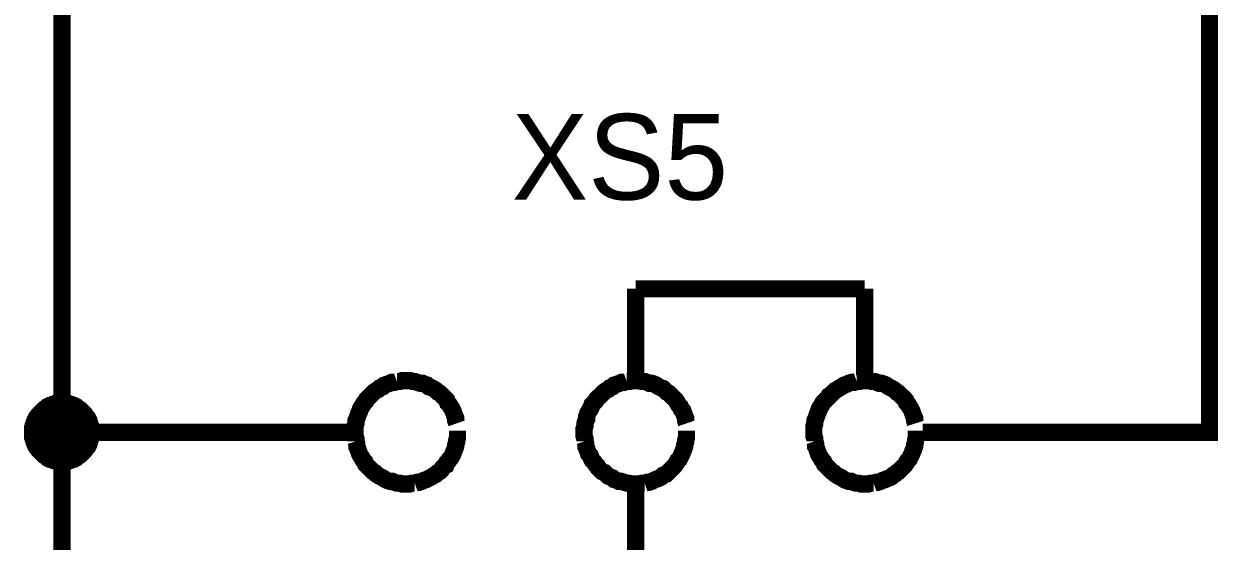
# Model space of a CAD drawing. Header units: millimetres. Extents: x 0 to 841, y 0 to 594.
# Drawn here: x 119.45 to 140.26, y 198.1 to 207.11 of the extents above; entities that cross this region are included whole.
import ezdxf

# ---------------------------------------------------------------- set-up
doc = ezdxf.new("R2010")
doc.units = ezdxf.units.MM
doc.layers.add('Sheet', color=255, linetype='Continuous')

msp = doc.modelspace()

# ---------------------------------------------------------------- linework, layer by layer
at = {"layer": 'Sheet', "const_width": 0.3}
for points in [[(120.11, 259.999), (120.11, 244.994), (120.11, 229.989), (120.11, 214.999), (120.11, 199.993), (120.11, 192.491)], [(137.61, 199.993), (140.11, 199.993), (140.11, 214.999), (140.11, 229.989), (140.11, 244.994)], [(130.11, 200.988), (130.11, 202.494)], [(130.11, 202.494), (134.1, 202.494)], [(134.1, 202.494), (134.1, 200.988)], [(125.948, 200.879), (125.902, 200.863), (125.855, 200.863), (125.824, 200.848), (125.777, 200.832), (125.731, 200.817), (125.7, 200.786), (125.653, 200.77), (125.622, 200.739), (125.591, 200.724), (125.544, 200.692), (125.513, 200.661), (125.482, 200.63), (125.451, 200.599), (125.42, 200.568), (125.405, 200.537), (125.374, 200.506), (125.358, 200.475), (125.327, 200.428), (125.311, 200.397), (125.296, 200.351), (125.28, 200.32), (125.265, 200.273), (125.249, 200.226), (125.234, 200.195), (125.234, 200.149), (125.218, 200.102), (125.218, 200.056), (125.218, 200.025), (125.218, 199.978), (125.218, 199.931), (125.234, 199.885), (125.234, 199.838)], [(126.989, 200.149), (126.973, 200.195), (126.973, 200.242), (126.957, 200.273), (126.942, 200.32), (126.926, 200.366), (126.911, 200.397), (126.88, 200.444), (126.864, 200.475), (126.833, 200.506), (126.818, 200.553), (126.787, 200.584), (126.756, 200.615), (126.725, 200.646), (126.693, 200.677), (126.662, 200.692), (126.631, 200.724), (126.585, 200.755), (126.554, 200.77), (126.507, 200.786), (126.476, 200.817), (126.43, 200.832), (126.398, 200.848), (126.352, 200.848), (126.305, 200.863), (126.259, 200.879), (126.228, 200.879), (126.181, 200.894), (126.134, 200.894), (126.088, 200.894), (126.041, 200.894), (125.995, 200.879), (125.948, 200.879)], [(129.954, 200.879), (129.908, 200.863), (129.861, 200.863), (129.83, 200.848), (129.784, 200.832), (129.737, 200.817), (129.706, 200.786), (129.659, 200.77), (129.628, 200.739), (129.597, 200.724), (129.551, 200.692), (129.52, 200.661), (129.489, 200.63), (129.457, 200.599), (129.426, 200.568), (129.411, 200.537), (129.38, 200.506), (129.349, 200.475), (129.333, 200.428), (129.318, 200.397), (129.287, 200.351), (129.271, 200.32), (129.256, 200.273), (129.256, 200.226), (129.24, 200.195), (129.225, 200.149), (129.225, 200.102), (129.209, 200.056), (129.209, 200.025), (129.209, 199.978), (129.209, 199.931), (129.225, 199.885), (129.225, 199.838)], [(130.995, 200.149), (130.979, 200.195), (130.979, 200.242), (130.964, 200.273), (130.948, 200.32), (130.933, 200.366), (130.902, 200.397), (130.886, 200.444), (130.855, 200.475), (130.839, 200.506), (130.808, 200.553), (130.777, 200.584), (130.746, 200.615), (130.715, 200.646), (130.684, 200.677), (130.653, 200.692), (130.622, 200.724), (130.591, 200.755), (130.544, 200.77), (130.513, 200.786), (130.467, 200.817), (130.436, 200.832), (130.389, 200.848), (130.343, 200.848), (130.312, 200.863), (130.265, 200.879), (130.218, 200.879), (130.172, 200.894), (130.141, 200.894), (130.094, 200.894), (130.048, 200.894), (130.001, 200.879), (129.954, 200.879)], [(133.961, 200.879), (133.914, 200.863), (133.867, 200.863), (133.821, 200.848), (133.79, 200.832), (133.743, 200.817), (133.697, 200.786), (133.666, 200.77), (133.619, 200.739), (133.588, 200.724), (133.557, 200.692), (133.526, 200.661), (133.479, 200.63), (133.464, 200.599), (133.433, 200.568), (133.402, 200.537), (133.371, 200.506), (133.355, 200.475), (133.324, 200.428), (133.308, 200.397), (133.293, 200.351), (133.277, 200.32), (133.262, 200.273), (133.246, 200.226), (133.231, 200.195), (133.231, 200.149), (133.215, 200.102), (133.215, 200.056), (133.215, 200.025), (133.215, 199.978), (133.215, 199.931), (133.231, 199.885), (133.231, 199.838)], [(134.985, 200.149), (134.97, 200.195), (134.97, 200.242), (134.954, 200.273), (134.939, 200.32), (134.923, 200.366), (134.908, 200.397), (134.877, 200.444), (134.861, 200.475), (134.83, 200.506), (134.815, 200.553), (134.784, 200.584), (134.753, 200.615), (134.721, 200.646), (134.69, 200.677), (134.659, 200.692), (134.628, 200.724), (134.582, 200.755), (134.551, 200.77), (134.52, 200.786), (134.473, 200.817), (134.442, 200.832), (134.395, 200.848), (134.349, 200.848), (134.318, 200.863), (134.271, 200.879), (134.225, 200.879), (134.178, 200.894), (134.147, 200.894), (134.1, 200.894), (134.054, 200.894), (134.007, 200.879), (133.961, 200.879)], [(119.597, 199.993), (119.597, 200.025), (119.597, 200.04), (119.597, 200.071), (119.613, 200.102), (119.613, 200.118), (119.628, 200.149), (119.628, 200.164), (119.644, 200.195), (119.644, 200.211), (119.659, 200.242), (119.675, 200.258), (119.69, 200.273), (119.706, 200.304), (119.721, 200.32), (119.737, 200.335), (119.752, 200.351), (119.768, 200.366), (119.783, 200.382), (119.799, 200.397), (119.83, 200.413), (119.846, 200.428), (119.861, 200.444), (119.892, 200.459), (119.908, 200.459), (119.939, 200.475), (119.954, 200.475), (119.985, 200.491), (120.001, 200.491), (120.032, 200.506), (120.063, 200.506), (120.079, 200.506), (120.11, 200.506)], [(119.597, 199.993), (119.597, 200.025), (119.597, 200.04), (119.597, 200.071), (119.613, 200.102), (119.613, 200.118), (119.628, 200.149), (119.628, 200.164), (119.644, 200.195), (119.644, 200.211), (119.659, 200.242), (119.675, 200.258), (119.69, 200.273), (119.706, 200.304), (119.721, 200.32), (119.737, 200.335), (119.752, 200.351), (119.768, 200.366), (119.783, 200.382), (119.799, 200.397), (119.83, 200.413), (119.846, 200.428), (119.861, 200.444), (119.892, 200.459), (119.908, 200.459), (119.939, 200.475), (119.954, 200.475), (119.985, 200.491), (120.001, 200.491), (120.032, 200.506), (120.063, 200.506), (120.079, 200.506), (120.11, 200.506)], [(119.597, 199.993), (119.597, 200.025), (119.597, 200.04), (119.597, 200.071), (119.613, 200.102), (119.613, 200.118), (119.628, 200.149), (119.628, 200.164), (119.644, 200.195), (119.644, 200.211), (119.659, 200.242), (119.675, 200.258), (119.69, 200.273), (119.706, 200.304), (119.721, 200.32), (119.737, 200.335), (119.752, 200.351), (119.768, 200.366), (119.783, 200.382), (119.799, 200.397), (119.83, 200.413), (119.846, 200.428), (119.861, 200.444), (119.892, 200.459), (119.908, 200.459), (119.939, 200.475), (119.954, 200.475), (119.985, 200.491), (120.001, 200.491), (120.032, 200.506), (120.063, 200.506), (120.079, 200.506), (120.11, 200.506)], [(119.597, 199.993), (119.597, 200.025), (119.597, 200.04), (119.597, 200.071), (119.613, 200.102), (119.613, 200.118), (119.628, 200.149), (119.628, 200.164), (119.644, 200.195), (119.644, 200.211), (119.659, 200.242), (119.675, 200.258), (119.69, 200.273), (119.706, 200.304), (119.721, 200.32), (119.737, 200.335), (119.752, 200.351), (119.768, 200.366), (119.783, 200.382), (119.799, 200.397), (119.83, 200.413), (119.846, 200.428), (119.861, 200.444), (119.892, 200.459), (119.908, 200.459), (119.939, 200.475), (119.954, 200.475), (119.985, 200.491), (120.001, 200.491), (120.032, 200.506), (120.063, 200.506), (120.079, 200.506), (120.11, 200.506)], [(119.597, 199.993), (119.597, 200.025), (119.597, 200.04), (119.597, 200.071), (119.613, 200.102), (119.613, 200.118), (119.628, 200.149), (119.628, 200.164), (119.644, 200.195), (119.644, 200.211), (119.659, 200.242), (119.675, 200.258), (119.69, 200.273), (119.706, 200.304), (119.721, 200.32), (119.737, 200.335), (119.752, 200.351), (119.768, 200.366), (119.783, 200.382), (119.799, 200.397), (119.83, 200.413), (119.846, 200.428), (119.861, 200.444), (119.892, 200.459), (119.908, 200.459), (119.939, 200.475), (119.954, 200.475), (119.985, 200.491), (120.001, 200.491), (120.032, 200.506), (120.063, 200.506), (120.079, 200.506), (120.11, 200.506)], [(119.597, 199.993), (119.597, 200.025), (119.597, 200.04), (119.597, 200.071), (119.613, 200.102), (119.613, 200.118), (119.628, 200.149), (119.628, 200.164), (119.644, 200.195), (119.644, 200.211), (119.659, 200.242), (119.675, 200.258), (119.69, 200.273), (119.706, 200.304), (119.721, 200.32), (119.737, 200.335), (119.752, 200.351), (119.768, 200.366), (119.783, 200.382), (119.799, 200.397), (119.83, 200.413), (119.846, 200.428), (119.861, 200.444), (119.892, 200.459), (119.908, 200.459), (119.939, 200.475), (119.954, 200.475), (119.985, 200.491), (120.001, 200.491), (120.032, 200.506), (120.063, 200.506), (120.079, 200.506), (120.11, 200.506)], [(119.597, 199.993), (119.597, 200.025), (119.597, 200.04), (119.597, 200.071), (119.613, 200.102), (119.613, 200.118), (119.628, 200.149), (119.628, 200.164), (119.644, 200.195), (119.644, 200.211), (119.659, 200.242), (119.675, 200.258), (119.69, 200.273), (119.706, 200.304), (119.721, 200.32), (119.737, 200.335), (119.752, 200.351), (119.768, 200.366), (119.783, 200.382), (119.799, 200.397), (119.83, 200.413), (119.846, 200.428), (119.861, 200.444), (119.892, 200.459), (119.908, 200.459), (119.939, 200.475), (119.954, 200.475), (119.985, 200.491), (120.001, 200.491), (120.032, 200.506), (120.063, 200.506), (120.079, 200.506), (120.11, 200.506)], [(119.597, 199.993), (119.597, 200.025), (119.597, 200.04), (119.597, 200.071), (119.613, 200.102), (119.613, 200.118), (119.628, 200.149), (119.628, 200.164), (119.644, 200.195), (119.644, 200.211), (119.659, 200.242), (119.675, 200.258), (119.69, 200.273), (119.706, 200.304), (119.721, 200.32), (119.737, 200.335), (119.752, 200.351), (119.768, 200.366), (119.783, 200.382), (119.799, 200.397), (119.83, 200.413), (119.846, 200.428), (119.861, 200.444), (119.892, 200.459), (119.908, 200.459), (119.939, 200.475), (119.954, 200.475), (119.985, 200.491), (120.001, 200.491), (120.032, 200.506), (120.063, 200.506), (120.079, 200.506), (120.11, 200.506)], [(120.11, 200.506), (120.11, 200.506)], [(120.11, 200.506), (120.141, 200.506), (120.156, 200.506), (120.187, 200.506), (120.218, 200.491), (120.234, 200.491), (120.265, 200.475), (120.28, 200.475), (120.311, 200.459), (120.327, 200.459), (120.358, 200.444), (120.374, 200.428), (120.389, 200.413), (120.42, 200.397), (120.436, 200.382), (120.451, 200.366), (120.467, 200.351), (120.482, 200.335), (120.498, 200.32), (120.513, 200.304), (120.529, 200.273), (120.544, 200.258), (120.56, 200.242), (120.575, 200.211), (120.575, 200.195), (120.591, 200.164), (120.591, 200.149), (120.606, 200.118), (120.606, 200.102), (120.622, 200.071), (120.622, 200.04), (120.622, 200.025), (120.622, 199.993)], [(120.11, 200.506), (120.11, 200.506)], [(120.11, 200.506), (120.141, 200.506), (120.156, 200.506), (120.187, 200.506), (120.218, 200.491), (120.234, 200.491), (120.265, 200.475), (120.28, 200.475), (120.311, 200.459), (120.327, 200.459), (120.358, 200.444), (120.374, 200.428), (120.389, 200.413), (120.42, 200.397), (120.436, 200.382), (120.451, 200.366), (120.467, 200.351), (120.482, 200.335), (120.498, 200.32), (120.513, 200.304), (120.529, 200.273), (120.544, 200.258), (120.56, 200.242), (120.575, 200.211), (120.575, 200.195), (120.591, 200.164), (120.591, 200.149), (120.606, 200.118), (120.606, 200.102), (120.622, 200.071), (120.622, 200.04), (120.622, 200.025), (120.622, 199.993)], [(120.11, 200.506), (120.11, 200.506)], [(120.11, 200.506), (120.141, 200.506), (120.156, 200.506), (120.187, 200.506), (120.218, 200.491), (120.234, 200.491), (120.265, 200.475), (120.28, 200.475), (120.311, 200.459), (120.327, 200.459), (120.358, 200.444), (120.374, 200.428), (120.389, 200.413), (120.42, 200.397), (120.436, 200.382), (120.451, 200.366), (120.467, 200.351), (120.482, 200.335), (120.498, 200.32), (120.513, 200.304), (120.529, 200.273), (120.544, 200.258), (120.56, 200.242), (120.575, 200.211), (120.575, 200.195), (120.591, 200.164), (120.591, 200.149), (120.606, 200.118), (120.606, 200.102), (120.622, 200.071), (120.622, 200.04), (120.622, 200.025), (120.622, 199.993)], [(120.11, 200.506), (120.11, 200.506)], [(120.11, 200.506), (120.141, 200.506), (120.156, 200.506), (120.187, 200.506), (120.218, 200.491), (120.234, 200.491), (120.265, 200.475), (120.28, 200.475), (120.311, 200.459), (120.327, 200.459), (120.358, 200.444), (120.374, 200.428), (120.389, 200.413), (120.42, 200.397), (120.436, 200.382), (120.451, 200.366), (120.467, 200.351), (120.482, 200.335), (120.498, 200.32), (120.513, 200.304), (120.529, 200.273), (120.544, 200.258), (120.56, 200.242), (120.575, 200.211), (120.575, 200.195), (120.591, 200.164), (120.591, 200.149), (120.606, 200.118), (120.606, 200.102), (120.622, 200.071), (120.622, 200.04), (120.622, 200.025), (120.622, 199.993)], [(120.11, 200.506), (120.11, 200.506)], [(120.11, 200.506), (120.141, 200.506), (120.156, 200.506), (120.187, 200.506), (120.218, 200.491), (120.234, 200.491), (120.265, 200.475), (120.28, 200.475), (120.311, 200.459), (120.327, 200.459), (120.358, 200.444), (120.374, 200.428), (120.389, 200.413), (120.42, 200.397), (120.436, 200.382), (120.451, 200.366), (120.467, 200.351), (120.482, 200.335), (120.498, 200.32), (120.513, 200.304), (120.529, 200.273), (120.544, 200.258), (120.56, 200.242), (120.575, 200.211), (120.575, 200.195), (120.591, 200.164), (120.591, 200.149), (120.606, 200.118), (120.606, 200.102), (120.622, 200.071), (120.622, 200.04), (120.622, 200.025), (120.622, 199.993)], [(120.11, 200.506), (120.11, 200.506)], [(120.11, 200.506), (120.141, 200.506), (120.156, 200.506), (120.187, 200.506), (120.218, 200.491), (120.234, 200.491), (120.265, 200.475), (120.28, 200.475), (120.311, 200.459), (120.327, 200.459), (120.358, 200.444), (120.374, 200.428), (120.389, 200.413), (120.42, 200.397), (120.436, 200.382), (120.451, 200.366), (120.467, 200.351), (120.482, 200.335), (120.498, 200.32), (120.513, 200.304), (120.529, 200.273), (120.544, 200.258), (120.56, 200.242), (120.575, 200.211), (120.575, 200.195), (120.591, 200.164), (120.591, 200.149), (120.606, 200.118), (120.606, 200.102), (120.622, 200.071), (120.622, 200.04), (120.622, 200.025), (120.622, 199.993)], [(120.11, 200.506), (120.11, 200.506)], [(120.11, 200.506), (120.141, 200.506), (120.156, 200.506), (120.187, 200.506), (120.218, 200.491), (120.234, 200.491), (120.265, 200.475), (120.28, 200.475), (120.311, 200.459), (120.327, 200.459), (120.358, 200.444), (120.374, 200.428), (120.389, 200.413), (120.42, 200.397), (120.436, 200.382), (120.451, 200.366), (120.467, 200.351), (120.482, 200.335), (120.498, 200.32), (120.513, 200.304), (120.529, 200.273), (120.544, 200.258), (120.56, 200.242), (120.575, 200.211), (120.575, 200.195), (120.591, 200.164), (120.591, 200.149), (120.606, 200.118), (120.606, 200.102), (120.622, 200.071), (120.622, 200.04), (120.622, 200.025), (120.622, 199.993)], [(120.11, 200.506), (120.11, 200.506)], [(120.11, 200.506), (120.141, 200.506), (120.156, 200.506), (120.187, 200.506), (120.218, 200.491), (120.234, 200.491), (120.265, 200.475), (120.28, 200.475), (120.311, 200.459), (120.327, 200.459), (120.358, 200.444), (120.374, 200.428), (120.389, 200.413), (120.42, 200.397), (120.436, 200.382), (120.451, 200.366), (120.467, 200.351), (120.482, 200.335), (120.498, 200.32), (120.513, 200.304), (120.529, 200.273), (120.544, 200.258), (120.56, 200.242), (120.575, 200.211), (120.575, 200.195), (120.591, 200.164), (120.591, 200.149), (120.606, 200.118), (120.606, 200.102), (120.622, 200.071), (120.622, 200.04), (120.622, 200.025), (120.622, 199.993)], [(120.11, 199.481), (120.079, 199.481), (120.063, 199.481), (120.032, 199.481), (120.001, 199.496), (119.985, 199.496), (119.954, 199.512), (119.939, 199.512), (119.908, 199.527), (119.892, 199.527), (119.861, 199.543), (119.846, 199.559), (119.83, 199.574), (119.799, 199.59), (119.783, 199.605), (119.768, 199.621), (119.752, 199.636), (119.737, 199.652), (119.721, 199.667), (119.706, 199.683), (119.69, 199.714), (119.675, 199.729), (119.659, 199.745), (119.644, 199.776), (119.644, 199.792), (119.628, 199.823), (119.628, 199.838), (119.613, 199.869), (119.613, 199.885), (119.597, 199.916), (119.597, 199.947), (119.597, 199.962), (119.597, 199.993)], [(119.597, 199.993), (119.597, 199.993)], [(120.11, 199.481), (120.079, 199.481), (120.063, 199.481), (120.032, 199.481), (120.001, 199.496), (119.985, 199.496), (119.954, 199.512), (119.939, 199.512), (119.908, 199.527), (119.892, 199.527), (119.861, 199.543), (119.846, 199.559), (119.83, 199.574), (119.799, 199.59), (119.783, 199.605), (119.768, 199.621), (119.752, 199.636), (119.737, 199.652), (119.721, 199.667), (119.706, 199.683), (119.69, 199.714), (119.675, 199.729), (119.659, 199.745), (119.644, 199.776), (119.644, 199.792), (119.628, 199.823), (119.628, 199.838), (119.613, 199.869), (119.613, 199.885), (119.597, 199.916), (119.597, 199.947), (119.597, 199.962), (119.597, 199.993)], [(119.597, 199.993), (119.597, 199.993)], [(120.11, 199.481), (120.079, 199.481), (120.063, 199.481), (120.032, 199.481), (120.001, 199.496), (119.985, 199.496), (119.954, 199.512), (119.939, 199.512), (119.908, 199.527), (119.892, 199.527), (119.861, 199.543), (119.846, 199.559), (119.83, 199.574), (119.799, 199.59), (119.783, 199.605), (119.768, 199.621), (119.752, 199.636), (119.737, 199.652), (119.721, 199.667), (119.706, 199.683), (119.69, 199.714), (119.675, 199.729), (119.659, 199.745), (119.644, 199.776), (119.644, 199.792), (119.628, 199.823), (119.628, 199.838), (119.613, 199.869), (119.613, 199.885), (119.597, 199.916), (119.597, 199.947), (119.597, 199.962), (119.597, 199.993)], [(119.597, 199.993), (119.597, 199.993)], [(120.11, 199.481), (120.079, 199.481), (120.063, 199.481), (120.032, 199.481), (120.001, 199.496), (119.985, 199.496), (119.954, 199.512), (119.939, 199.512), (119.908, 199.527), (119.892, 199.527), (119.861, 199.543), (119.846, 199.559), (119.83, 199.574), (119.799, 199.59), (119.783, 199.605), (119.768, 199.621), (119.752, 199.636), (119.737, 199.652), (119.721, 199.667), (119.706, 199.683), (119.69, 199.714), (119.675, 199.729), (119.659, 199.745), (119.644, 199.776), (119.644, 199.792), (119.628, 199.823), (119.628, 199.838), (119.613, 199.869), (119.613, 199.885), (119.597, 199.916), (119.597, 199.947), (119.597, 199.962), (119.597, 199.993)], [(119.597, 199.993), (119.597, 199.993)], [(120.11, 199.481), (120.079, 199.481), (120.063, 199.481), (120.032, 199.481), (120.001, 199.496), (119.985, 199.496), (119.954, 199.512), (119.939, 199.512), (119.908, 199.527), (119.892, 199.527), (119.861, 199.543), (119.846, 199.559), (119.83, 199.574), (119.799, 199.59), (119.783, 199.605), (119.768, 199.621), (119.752, 199.636), (119.737, 199.652), (119.721, 199.667), (119.706, 199.683), (119.69, 199.714), (119.675, 199.729), (119.659, 199.745), (119.644, 199.776), (119.644, 199.792), (119.628, 199.823), (119.628, 199.838), (119.613, 199.869), (119.613, 199.885), (119.597, 199.916), (119.597, 199.947), (119.597, 199.962), (119.597, 199.993)], [(119.597, 199.993), (119.597, 199.993)], [(120.11, 199.481), (120.079, 199.481), (120.063, 199.481), (120.032, 199.481), (120.001, 199.496), (119.985, 199.496), (119.954, 199.512), (119.939, 199.512), (119.908, 199.527), (119.892, 199.527), (119.861, 199.543), (119.846, 199.559), (119.83, 199.574), (119.799, 199.59), (119.783, 199.605), (119.768, 199.621), (119.752, 199.636), (119.737, 199.652), (119.721, 199.667), (119.706, 199.683), (119.69, 199.714), (119.675, 199.729), (119.659, 199.745), (119.644, 199.776), (119.644, 199.792), (119.628, 199.823), (119.628, 199.838), (119.613, 199.869), (119.613, 199.885), (119.597, 199.916), (119.597, 199.947), (119.597, 199.962), (119.597, 199.993)], [(119.597, 199.993), (119.597, 199.993)], [(120.11, 199.481), (120.079, 199.481), (120.063, 199.481), (120.032, 199.481), (120.001, 199.496), (119.985, 199.496), (119.954, 199.512), (119.939, 199.512), (119.908, 199.527), (119.892, 199.527), (119.861, 199.543), (119.846, 199.559), (119.83, 199.574), (119.799, 199.59), (119.783, 199.605), (119.768, 199.621), (119.752, 199.636), (119.737, 199.652), (119.721, 199.667), (119.706, 199.683), (119.69, 199.714), (119.675, 199.729), (119.659, 199.745), (119.644, 199.776), (119.644, 199.792), (119.628, 199.823), (119.628, 199.838), (119.613, 199.869), (119.613, 199.885), (119.597, 199.916), (119.597, 199.947), (119.597, 199.962), (119.597, 199.993)], [(119.597, 199.993), (119.597, 199.993)], [(120.11, 199.481), (120.079, 199.481), (120.063, 199.481), (120.032, 199.481), (120.001, 199.496), (119.985, 199.496), (119.954, 199.512), (119.939, 199.512), (119.908, 199.527), (119.892, 199.527), (119.861, 199.543), (119.846, 199.559), (119.83, 199.574), (119.799, 199.59), (119.783, 199.605), (119.768, 199.621), (119.752, 199.636), (119.737, 199.652), (119.721, 199.667), (119.706, 199.683), (119.69, 199.714), (119.675, 199.729), (119.659, 199.745), (119.644, 199.776), (119.644, 199.792), (119.628, 199.823), (119.628, 199.838), (119.613, 199.869), (119.613, 199.885), (119.597, 199.916), (119.597, 199.947), (119.597, 199.962), (119.597, 199.993)], [(119.597, 199.993), (119.597, 199.993)], [(120.622, 199.993), (120.622, 199.962), (120.622, 199.947), (120.622, 199.916), (120.606, 199.885), (120.606, 199.869), (120.591, 199.838), (120.591, 199.823), (120.575, 199.792), (120.575, 199.776), (120.56, 199.745), (120.544, 199.729), (120.529, 199.714), (120.513, 199.683), (120.498, 199.667), (120.482, 199.652), (120.467, 199.636), (120.451, 199.621), (120.436, 199.605), (120.42, 199.59), (120.389, 199.574), (120.374, 199.559), (120.358, 199.543), (120.327, 199.527), (120.311, 199.527), (120.28, 199.512), (120.265, 199.512), (120.234, 199.496), (120.218, 199.496), (120.187, 199.481), (120.156, 199.481), (120.141, 199.481), (120.11, 199.481)], [(120.622, 199.993), (120.622, 199.962), (120.622, 199.947), (120.622, 199.916), (120.606, 199.885), (120.606, 199.869), (120.591, 199.838), (120.591, 199.823), (120.575, 199.792), (120.575, 199.776), (120.56, 199.745), (120.544, 199.729), (120.529, 199.714), (120.513, 199.683), (120.498, 199.667), (120.482, 199.652), (120.467, 199.636), (120.451, 199.621), (120.436, 199.605), (120.42, 199.59), (120.389, 199.574), (120.374, 199.559), (120.358, 199.543), (120.327, 199.527), (120.311, 199.527), (120.28, 199.512), (120.265, 199.512), (120.234, 199.496), (120.218, 199.496), (120.187, 199.481), (120.156, 199.481), (120.141, 199.481), (120.11, 199.481)], [(122.61, 199.993), (120.11, 199.993)], [(120.622, 199.993), (120.622, 199.962), (120.622, 199.947), (120.622, 199.916), (120.606, 199.885), (120.606, 199.869), (120.591, 199.838), (120.591, 199.823), (120.575, 199.792), (120.575, 199.776), (120.56, 199.745), (120.544, 199.729), (120.529, 199.714), (120.513, 199.683), (120.498, 199.667), (120.482, 199.652), (120.467, 199.636), (120.451, 199.621), (120.436, 199.605), (120.42, 199.59), (120.389, 199.574), (120.374, 199.559), (120.358, 199.543), (120.327, 199.527), (120.311, 199.527), (120.28, 199.512), (120.265, 199.512), (120.234, 199.496), (120.218, 199.496), (120.187, 199.481), (120.156, 199.481), (120.141, 199.481), (120.11, 199.481)], [(120.622, 199.993), (120.622, 199.962), (120.622, 199.947), (120.622, 199.916), (120.606, 199.885), (120.606, 199.869), (120.591, 199.838), (120.591, 199.823), (120.575, 199.792), (120.575, 199.776), (120.56, 199.745), (120.544, 199.729), (120.529, 199.714), (120.513, 199.683), (120.498, 199.667), (120.482, 199.652), (120.467, 199.636), (120.451, 199.621), (120.436, 199.605), (120.42, 199.59), (120.389, 199.574), (120.374, 199.559), (120.358, 199.543), (120.327, 199.527), (120.311, 199.527), (120.28, 199.512), (120.265, 199.512), (120.234, 199.496), (120.218, 199.496), (120.187, 199.481), (120.156, 199.481), (120.141, 199.481), (120.11, 199.481)], [(120.622, 199.993), (120.622, 199.962), (120.622, 199.947), (120.622, 199.916), (120.606, 199.885), (120.606, 199.869), (120.591, 199.838), (120.591, 199.823), (120.575, 199.792), (120.575, 199.776), (120.56, 199.745), (120.544, 199.729), (120.529, 199.714), (120.513, 199.683), (120.498, 199.667), (120.482, 199.652), (120.467, 199.636), (120.451, 199.621), (120.436, 199.605), (120.42, 199.59), (120.389, 199.574), (120.374, 199.559), (120.358, 199.543), (120.327, 199.527), (120.311, 199.527), (120.28, 199.512), (120.265, 199.512), (120.234, 199.496), (120.218, 199.496), (120.187, 199.481), (120.156, 199.481), (120.141, 199.481), (120.11, 199.481)], [(120.622, 199.993), (120.622, 199.962), (120.622, 199.947), (120.622, 199.916), (120.606, 199.885), (120.606, 199.869), (120.591, 199.838), (120.591, 199.823), (120.575, 199.792), (120.575, 199.776), (120.56, 199.745), (120.544, 199.729), (120.529, 199.714), (120.513, 199.683), (120.498, 199.667), (120.482, 199.652), (120.467, 199.636), (120.451, 199.621), (120.436, 199.605), (120.42, 199.59), (120.389, 199.574), (120.374, 199.559), (120.358, 199.543), (120.327, 199.527), (120.311, 199.527), (120.28, 199.512), (120.265, 199.512), (120.234, 199.496), (120.218, 199.496), (120.187, 199.481), (120.156, 199.481), (120.141, 199.481), (120.11, 199.481)], [(120.622, 199.993), (120.622, 199.962), (120.622, 199.947), (120.622, 199.916), (120.606, 199.885), (120.606, 199.869), (120.591, 199.838), (120.591, 199.823), (120.575, 199.792), (120.575, 199.776), (120.56, 199.745), (120.544, 199.729), (120.529, 199.714), (120.513, 199.683), (120.498, 199.667), (120.482, 199.652), (120.467, 199.636), (120.451, 199.621), (120.436, 199.605), (120.42, 199.59), (120.389, 199.574), (120.374, 199.559), (120.358, 199.543), (120.327, 199.527), (120.311, 199.527), (120.28, 199.512), (120.265, 199.512), (120.234, 199.496), (120.218, 199.496), (120.187, 199.481), (120.156, 199.481), (120.141, 199.481), (120.11, 199.481)], [(120.622, 199.993), (120.622, 199.962), (120.622, 199.947), (120.622, 199.916), (120.606, 199.885), (120.606, 199.869), (120.591, 199.838), (120.591, 199.823), (120.575, 199.792), (120.575, 199.776), (120.56, 199.745), (120.544, 199.729), (120.529, 199.714), (120.513, 199.683), (120.498, 199.667), (120.482, 199.652), (120.467, 199.636), (120.451, 199.621), (120.436, 199.605), (120.42, 199.59), (120.389, 199.574), (120.374, 199.559), (120.358, 199.543), (120.327, 199.527), (120.311, 199.527), (120.28, 199.512), (120.265, 199.512), (120.234, 199.496), (120.218, 199.496), (120.187, 199.481), (120.156, 199.481), (120.141, 199.481), (120.11, 199.481)], [(120.622, 199.993), (120.622, 199.993), (120.622, 199.993), (120.622, 199.993), (120.622, 199.993), (120.622, 199.993), (120.622, 199.993), (120.622, 199.993), (120.622, 199.993), (120.622, 199.993), (120.622, 199.993), (120.622, 199.993), (120.622, 199.993), (120.622, 199.993), (120.622, 199.993), (120.622, 199.993), (120.622, 199.993), (120.622, 199.993), (120.622, 199.993), (120.622, 199.993), (120.622, 199.993), (120.622, 199.993), (120.622, 199.993), (120.622, 199.993), (120.622, 199.993), (120.622, 199.993), (120.622, 199.993), (120.622, 199.993), (120.622, 199.993), (120.622, 199.993), (120.622, 199.993), (120.622, 199.993), (120.622, 199.993)], [(120.622, 199.993), (120.622, 199.993)], [(120.622, 199.993), (120.622, 199.993), (120.622, 199.993), (120.622, 199.993), (120.622, 199.993), (120.622, 199.993), (120.622, 199.993), (120.622, 199.993), (120.622, 199.993), (120.622, 199.993), (120.622, 199.993), (120.622, 199.993), (120.622, 199.993), (120.622, 199.993), (120.622, 199.993), (120.622, 199.993), (120.622, 199.993), (120.622, 199.993), (120.622, 199.993), (120.622, 199.993), (120.622, 199.993), (120.622, 199.993), (120.622, 199.993), (120.622, 199.993), (120.622, 199.993), (120.622, 199.993), (120.622, 199.993), (120.622, 199.993), (120.622, 199.993), (120.622, 199.993), (120.622, 199.993), (120.622, 199.993), (120.622, 199.993)], [(120.622, 199.993), (120.622, 199.993)], [(120.622, 199.993), (120.622, 199.993), (120.622, 199.993), (120.622, 199.993), (120.622, 199.993), (120.622, 199.993), (120.622, 199.993), (120.622, 199.993), (120.622, 199.993), (120.622, 199.993), (120.622, 199.993), (120.622, 199.993), (120.622, 199.993), (120.622, 199.993), (120.622, 199.993), (120.622, 199.993), (120.622, 199.993), (120.622, 199.993), (120.622, 199.993), (120.622, 199.993), (120.622, 199.993), (120.622, 199.993), (120.622, 199.993), (120.622, 199.993), (120.622, 199.993), (120.622, 199.993), (120.622, 199.993), (120.622, 199.993), (120.622, 199.993), (120.622, 199.993), (120.622, 199.993), (120.622, 199.993), (120.622, 199.993)], [(120.622, 199.993), (120.622, 199.993)], [(120.622, 199.993), (120.622, 199.993), (120.622, 199.993), (120.622, 199.993), (120.622, 199.993), (120.622, 199.993), (120.622, 199.993), (120.622, 199.993), (120.622, 199.993), (120.622, 199.993), (120.622, 199.993), (120.622, 199.993), (120.622, 199.993), (120.622, 199.993), (120.622, 199.993), (120.622, 199.993), (120.622, 199.993), (120.622, 199.993), (120.622, 199.993), (120.622, 199.993), (120.622, 199.993), (120.622, 199.993), (120.622, 199.993), (120.622, 199.993), (120.622, 199.993), (120.622, 199.993), (120.622, 199.993), (120.622, 199.993), (120.622, 199.993), (120.622, 199.993), (120.622, 199.993), (120.622, 199.993), (120.622, 199.993)], [(120.622, 199.993), (120.622, 199.993)], [(120.622, 199.993), (120.622, 199.993), (120.622, 199.993), (120.622, 199.993), (120.622, 199.993), (120.622, 199.993), (120.622, 199.993), (120.622, 199.993), (120.622, 199.993), (120.622, 199.993), (120.622, 199.993), (120.622, 199.993), (120.622, 199.993), (120.622, 199.993), (120.622, 199.993), (120.622, 199.993), (120.622, 199.993), (120.622, 199.993), (120.622, 199.993), (120.622, 199.993), (120.622, 199.993), (120.622, 199.993), (120.622, 199.993), (120.622, 199.993), (120.622, 199.993), (120.622, 199.993), (120.622, 199.993), (120.622, 199.993), (120.622, 199.993), (120.622, 199.993), (120.622, 199.993), (120.622, 199.993), (120.622, 199.993)], [(120.622, 199.993), (120.622, 199.993)], [(120.622, 199.993), (120.622, 199.993), (120.622, 199.993), (120.622, 199.993), (120.622, 199.993), (120.622, 199.993), (120.622, 199.993), (120.622, 199.993), (120.622, 199.993), (120.622, 199.993), (120.622, 199.993), (120.622, 199.993), (120.622, 199.993), (120.622, 199.993), (120.622, 199.993), (120.622, 199.993), (120.622, 199.993), (120.622, 199.993), (120.622, 199.993), (120.622, 199.993), (120.622, 199.993), (120.622, 199.993), (120.622, 199.993), (120.622, 199.993), (120.622, 199.993), (120.622, 199.993), (120.622, 199.993), (120.622, 199.993), (120.622, 199.993), (120.622, 199.993), (120.622, 199.993), (120.622, 199.993), (120.622, 199.993)], [(120.622, 199.993), (120.622, 199.993)], [(120.622, 199.993), (120.622, 199.993), (120.622, 199.993), (120.622, 199.993), (120.622, 199.993), (120.622, 199.993), (120.622, 199.993), (120.622, 199.993), (120.622, 199.993), (120.622, 199.993), (120.622, 199.993), (120.622, 199.993), (120.622, 199.993), (120.622, 199.993), (120.622, 199.993), (120.622, 199.993), (120.622, 199.993), (120.622, 199.993), (120.622, 199.993), (120.622, 199.993), (120.622, 199.993), (120.622, 199.993), (120.622, 199.993), (120.622, 199.993), (120.622, 199.993), (120.622, 199.993), (120.622, 199.993), (120.622, 199.993), (120.622, 199.993), (120.622, 199.993), (120.622, 199.993), (120.622, 199.993), (120.622, 199.993)], [(120.622, 199.993), (120.622, 199.993)], [(120.622, 199.993), (120.622, 199.993), (120.622, 199.993), (120.622, 199.993), (120.622, 199.993), (120.622, 199.993), (120.622, 199.993), (120.622, 199.993), (120.622, 199.993), (120.622, 199.993), (120.622, 199.993), (120.622, 199.993), (120.622, 199.993), (120.622, 199.993), (120.622, 199.993), (120.622, 199.993), (120.622, 199.993), (120.622, 199.993), (120.622, 199.993), (120.622, 199.993), (120.622, 199.993), (120.622, 199.993), (120.622, 199.993), (120.622, 199.993), (120.622, 199.993), (120.622, 199.993), (120.622, 199.993), (120.622, 199.993), (120.622, 199.993), (120.622, 199.993), (120.622, 199.993), (120.622, 199.993), (120.622, 199.993)], [(120.622, 199.993), (120.622, 199.993)], [(125.11, 199.993), (122.61, 199.993)], [(126.259, 199.108), (126.305, 199.124), (126.336, 199.124), (126.383, 199.139), (126.414, 199.155), (126.461, 199.17), (126.492, 199.186), (126.523, 199.201), (126.554, 199.217), (126.6, 199.248), (126.631, 199.263), (126.662, 199.294), (126.693, 199.31), (126.725, 199.341), (126.74, 199.372), (126.771, 199.403), (126.802, 199.419), (126.818, 199.465), (126.849, 199.496), (126.864, 199.527), (126.895, 199.559), (126.911, 199.59), (126.926, 199.621), (126.942, 199.667), (126.957, 199.698), (126.973, 199.745), (126.973, 199.776), (126.989, 199.823), (126.989, 199.854), (127.004, 199.9), (127.004, 199.947), (127.004, 199.978), (127.004, 200.025)], [(130.265, 199.108), (130.312, 199.124), (130.343, 199.124), (130.389, 199.139), (130.42, 199.155), (130.451, 199.17), (130.498, 199.186), (130.529, 199.201), (130.56, 199.217), (130.591, 199.248), (130.638, 199.263), (130.669, 199.294), (130.684, 199.31), (130.715, 199.341), (130.746, 199.372), (130.777, 199.403), (130.793, 199.419), (130.824, 199.465), (130.839, 199.496), (130.871, 199.527), (130.886, 199.559), (130.902, 199.59), (130.917, 199.621), (130.933, 199.667), (130.948, 199.698), (130.964, 199.745), (130.964, 199.776), (130.979, 199.823), (130.979, 199.854), (130.995, 199.9), (130.995, 199.947), (130.995, 199.978), (130.995, 200.025)], [(134.256, 199.108), (134.302, 199.124), (134.333, 199.124), (134.38, 199.139), (134.411, 199.155), (134.458, 199.17), (134.489, 199.186), (134.535, 199.201), (134.566, 199.217), (134.597, 199.248), (134.628, 199.263), (134.659, 199.294), (134.69, 199.31), (134.721, 199.341), (134.753, 199.372), (134.784, 199.403), (134.799, 199.419), (134.83, 199.465), (134.846, 199.496), (134.877, 199.527), (134.892, 199.559), (134.908, 199.59), (134.923, 199.621), (134.939, 199.667), (134.954, 199.698), (134.97, 199.745), (134.97, 199.776), (134.985, 199.823), (134.985, 199.854), (135.001, 199.9), (135.001, 199.947), (135.001, 199.978), (135.001, 200.025)], [(135.11, 199.993), (137.61, 199.993)], [(125.234, 199.838), (125.249, 199.792), (125.249, 199.745), (125.265, 199.714), (125.28, 199.667), (125.296, 199.621), (125.311, 199.59), (125.343, 199.543), (125.358, 199.512), (125.389, 199.481), (125.405, 199.434), (125.436, 199.403), (125.467, 199.372), (125.498, 199.341), (125.529, 199.31), (125.56, 199.294), (125.591, 199.263), (125.638, 199.232), (125.669, 199.217), (125.7, 199.201), (125.746, 199.17), (125.777, 199.155), (125.824, 199.139), (125.87, 199.139), (125.902, 199.124), (125.948, 199.108), (125.995, 199.108), (126.041, 199.093), (126.072, 199.093), (126.119, 199.093), (126.166, 199.093), (126.212, 199.108), (126.259, 199.108)], [(129.225, 199.838), (129.24, 199.792), (129.24, 199.745), (129.256, 199.714), (129.271, 199.667), (129.287, 199.621), (129.318, 199.59), (129.333, 199.543), (129.349, 199.512), (129.38, 199.481), (129.411, 199.434), (129.442, 199.403), (129.457, 199.372), (129.489, 199.341), (129.52, 199.31), (129.566, 199.294), (129.597, 199.263), (129.628, 199.232), (129.659, 199.217), (129.706, 199.201), (129.737, 199.17), (129.784, 199.155), (129.815, 199.139), (129.861, 199.139), (129.908, 199.124), (129.954, 199.108), (129.985, 199.108), (130.032, 199.093), (130.079, 199.093), (130.125, 199.093), (130.172, 199.093), (130.218, 199.108), (130.265, 199.108)], [(133.231, 199.838), (133.246, 199.792), (133.246, 199.745), (133.262, 199.714), (133.277, 199.667), (133.293, 199.621), (133.308, 199.59), (133.339, 199.543), (133.355, 199.512), (133.386, 199.481), (133.402, 199.434), (133.433, 199.403), (133.464, 199.372), (133.495, 199.341), (133.526, 199.31), (133.557, 199.294), (133.588, 199.263), (133.635, 199.232), (133.666, 199.217), (133.697, 199.201), (133.743, 199.17), (133.774, 199.155), (133.821, 199.139), (133.867, 199.139), (133.899, 199.124), (133.945, 199.108), (133.992, 199.108), (134.038, 199.093), (134.069, 199.093), (134.116, 199.093), (134.162, 199.093), (134.209, 199.108), (134.256, 199.108)], [(130.11, 198.999), (130.11, 196.498)]]:
    msp.add_lwpolyline(points, dxfattribs=at)
at = {"layer": 'Sheet', "const_width": 0.508}
msp.add_lwpolyline([(119.746, 200, 1), (120.254, 200, 1)], format="xyb", close=True, dxfattribs=at)

# ---------------------------------------------------------------- texts
at = {"layer": 'Sheet'}
msp.add_text('XS5', height=1.4912, dxfattribs=at).set_placement((127.951, 204.048))

doc.saveas('drawing.dxf')
